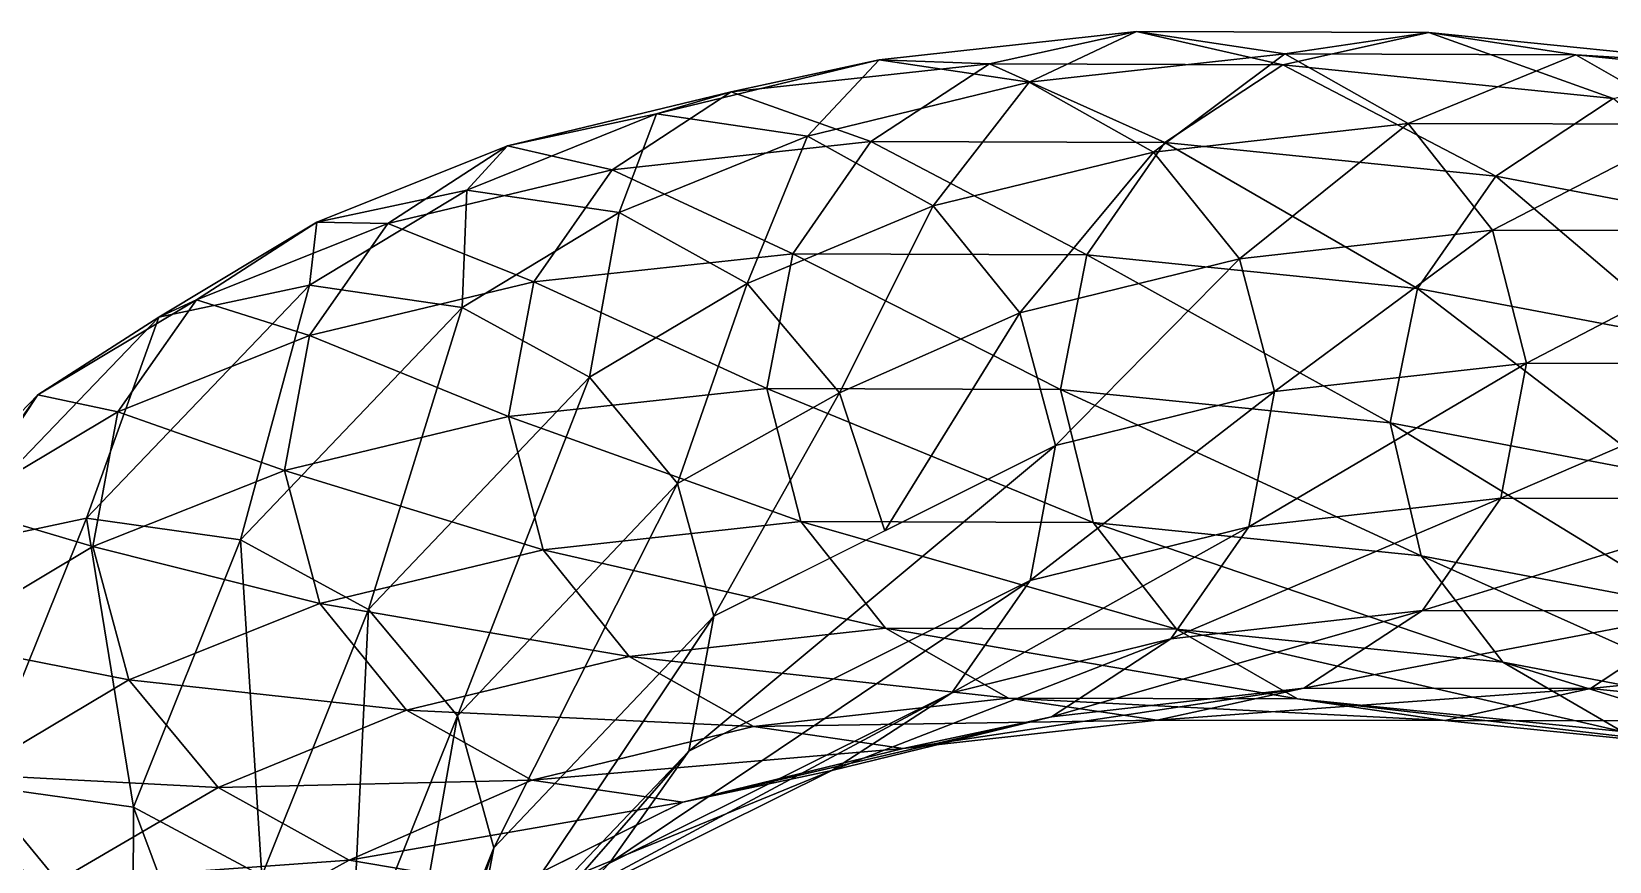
# Model space of a CAD drawing. Extents: x -22.3 to -17.22, y -32.43 to -24.22.
# Drawn here: x -21.09 to -18.915, y -25.359 to -24.215 of the extents above; entities that cross this region are included whole.
import ezdxf

# ---------------------------------------------------------------- set-up
doc = ezdxf.new("R2010")
doc.units = 0

msp = doc.modelspace()

# ---------------------------------------------------------------- linework, layer by layer
at = {"layer": 'Assistant_3D0', "color": 247}
for points in [[(-19.56677, -24.21533, -0.05871), (-19.92132, -24.25433, -1.34906), (-19.76965, -24.25976, 0.00408)], [(-19.92132, -24.25433, -1.34906), (-19.56677, -24.21533, -0.05871), (-19.71478, -24.28515, -1.4046)], [(-19.76965, -24.25976, 0.00408), (-19.36492, -24.26116, 1.29302), (-19.56677, -24.21533, -0.05871)], [(-19.36212, -24.24609, -0.1217), (-19.71478, -24.28515, -1.4046), (-19.56677, -24.21533, -0.05871)], [(-19.16369, -24.21661, 1.22485), (-19.56677, -24.21533, -0.05871), (-19.36492, -24.26116, 1.29302)], [(-19.56677, -24.21533, -0.05871), (-19.16369, -24.21661, 1.22485), (-19.36212, -24.24609, -0.1217)], [(-19.36492, -24.26116, 1.29302), (-18.90966, -24.30737, 2.57287), (-19.16369, -24.21661, 1.22485)], [(-18.96105, -24.24719, 1.15478), (-19.36212, -24.24609, -0.1217), (-19.16369, -24.21661, 1.22485)], [(-18.71008, -24.26269, 2.49993), (-19.16369, -24.21661, 1.22485), (-18.90966, -24.30737, 2.57287)], [(-19.16369, -24.21661, 1.22485), (-18.71008, -24.26269, 2.49993), (-18.96105, -24.24719, 1.15478)], [(-19.92132, -24.25433, -1.34906), (-20.22833, -24.32861, -2.6452), (-20.12536, -24.29858, -1.29205)], [(-20.22833, -24.32861, -2.6452), (-19.92132, -24.25433, -1.34906), (-20.0202, -24.35949, -2.69323)], [(-20.12536, -24.29858, -1.29205), (-19.76965, -24.25976, 0.00408), (-19.92132, -24.25433, -1.34906)], [(-19.71478, -24.28515, -1.4046), (-20.0202, -24.35949, -2.69323), (-19.92132, -24.25433, -1.34906)], [(-19.71478, -24.28515, -1.4046), (-19.36212, -24.24609, -0.1217), (-19.54339, -24.3814, -1.44903)], [(-19.19232, -24.34216, -0.17395), (-19.54339, -24.3814, -1.44903), (-19.36212, -24.24609, -0.1217)], [(-19.36212, -24.24609, -0.1217), (-18.96105, -24.24719, 1.15478), (-19.19232, -24.34216, -0.17395)], [(-18.79376, -24.34301, 1.09472), (-19.19232, -24.34216, -0.17395), (-18.96105, -24.24719, 1.15478)], [(-18.96105, -24.24719, 1.15478), (-18.50994, -24.29284, 2.42303), (-18.79376, -24.34301, 1.09472)], [(-18.50994, -24.29284, 2.42303), (-18.96105, -24.24719, 1.15478), (-18.71008, -24.26269, 2.49993)], [(-19.76965, -24.25976, 0.00408), (-20.12536, -24.29858, -1.29205), (-19.93292, -24.367, 0.05438)], [(-19.93292, -24.367, 0.05438), (-19.52752, -24.3684, 1.34613), (-19.76965, -24.25976, 0.00408)], [(-19.36492, -24.26116, 1.29302), (-19.76965, -24.25976, 0.00408), (-19.52752, -24.3684, 1.34613)], [(-19.52752, -24.3684, 1.34613), (-19.07135, -24.41479, 2.62817), (-19.36492, -24.26116, 1.29302)], [(-18.90966, -24.30737, 2.57287), (-19.36492, -24.26116, 1.29302), (-19.07135, -24.41479, 2.62817)], [(-20.0202, -24.35949, -2.69323), (-19.71478, -24.28515, -1.4046), (-19.84716, -24.45568, -2.72985)], [(-19.54339, -24.3814, -1.44903), (-19.84716, -24.45568, -2.72985), (-19.71478, -24.28515, -1.4046)], [(-20.43389, -24.37274, -2.59436), (-20.12536, -24.29858, -1.29205), (-20.22833, -24.32861, -2.6452)], [(-20.12536, -24.29858, -1.29205), (-20.43389, -24.37274, -2.59436), (-20.28973, -24.40582, -1.24487)], [(-20.28973, -24.40582, -1.24487), (-19.93292, -24.367, 0.05438), (-20.12536, -24.29858, -1.29205)], [(-19.07135, -24.41479, 2.62817), (-18.69427, -24.48657, 3.78039), (-18.90966, -24.30737, 2.57287)], [(-20.22833, -24.32861, -2.6452), (-20.49005, -24.43377, -3.94586), (-20.43389, -24.37274, -2.59436)], [(-20.49005, -24.43377, -3.94586), (-20.22833, -24.32861, -2.6452), (-20.27996, -24.46478, -3.98577)], [(-20.0202, -24.35949, -2.69323), (-20.27996, -24.46478, -3.98577), (-20.22833, -24.32861, -2.6452)], [(-20.27996, -24.46478, -3.98577), (-20.0202, -24.35949, -2.69323), (-20.10333, -24.56237, -4.01501)], [(-19.84716, -24.45568, -2.72985), (-20.10333, -24.56237, -4.01501), (-20.0202, -24.35949, -2.69323)], [(-19.54339, -24.3814, -1.44903), (-19.19232, -24.34216, -0.17395), (-19.42486, -24.52862, -1.47778)], [(-19.07586, -24.48919, -0.20996), (-19.42486, -24.52862, -1.47778), (-19.19232, -24.34216, -0.17395)], [(-19.19232, -24.34216, -0.17395), (-18.79376, -24.34301, 1.09472), (-19.07586, -24.48919, -0.20996)], [(-18.67907, -24.48992, 1.05169), (-19.07586, -24.48919, -0.20996), (-18.79376, -24.34301, 1.09472)], [(-20.69671, -24.4779, -3.90118), (-20.43389, -24.37274, -2.59436), (-20.49005, -24.43377, -3.94586)], [(-20.43389, -24.37274, -2.59436), (-20.69671, -24.4779, -3.90118), (-20.59881, -24.47985, -2.55078)], [(-20.59881, -24.47985, -2.55078), (-20.28973, -24.40582, -1.24487), (-20.43389, -24.37274, -2.59436)], [(-19.93292, -24.367, 0.05438), (-20.28973, -24.40582, -1.24487), (-20.04058, -24.5216, 0.08764)], [(-20.04058, -24.5216, 0.08764), (-19.63507, -24.52313, 1.37908), (-19.93292, -24.367, 0.05438)], [(-19.52752, -24.3684, 1.34613), (-19.93292, -24.367, 0.05438), (-19.63507, -24.52313, 1.37908)], [(-19.84716, -24.45568, -2.72985), (-19.54339, -24.3814, -1.44903), (-19.72747, -24.6029, -2.75177)], [(-19.42486, -24.52862, -1.47778), (-19.72747, -24.6029, -2.75177), (-19.54339, -24.3814, -1.44903)], [(-19.63507, -24.52313, 1.37908), (-19.17932, -24.56939, 2.66046), (-19.52752, -24.3684, 1.34613)], [(-19.07135, -24.41479, 2.62817), (-19.52752, -24.3684, 1.34613), (-19.17932, -24.56939, 2.66046)], [(-20.28973, -24.40582, -1.24487), (-20.59881, -24.47985, -2.55078), (-20.3977, -24.56042, -1.21173)], [(-20.3977, -24.56042, -1.21173), (-20.04058, -24.5216, 0.08764), (-20.28973, -24.40582, -1.24487)], [(-19.17932, -24.56939, 2.66046), (-18.8059, -24.64044, 3.80255), (-19.07135, -24.41479, 2.62817)], [(-18.69427, -24.48657, 3.78039), (-19.07135, -24.41479, 2.62817), (-18.8059, -24.64044, 3.80255)], [(-20.49005, -24.43377, -3.94586), (-20.7069, -24.56488, -5.24945), (-20.69671, -24.4779, -3.90118)], [(-20.7069, -24.56488, -5.24945), (-20.49005, -24.43377, -3.94586), (-20.49633, -24.59552, -5.28143)], [(-20.27996, -24.46478, -3.98577), (-20.49633, -24.59552, -5.28143), (-20.49005, -24.43377, -3.94586)], [(-20.49633, -24.59552, -5.28143), (-20.27996, -24.46478, -3.98577), (-20.32104, -24.69158, -5.30279)], [(-20.10333, -24.56237, -4.01501), (-20.32104, -24.69158, -5.30279), (-20.27996, -24.46478, -3.98577)], [(-20.10333, -24.56237, -4.01501), (-19.84716, -24.45568, -2.72985), (-19.97607, -24.71337, -4.03051)], [(-19.72747, -24.6029, -2.75177), (-19.97607, -24.71337, -4.03051), (-19.84716, -24.45568, -2.72985)], [(-20.91473, -24.60906, -5.21148), (-20.69671, -24.4779, -3.90118), (-20.7069, -24.56488, -5.24945)], [(-20.69671, -24.4779, -3.90118), (-20.91473, -24.60906, -5.21148), (-20.86248, -24.58502, -3.86138)], [(-20.86248, -24.58502, -3.86138), (-20.59881, -24.47985, -2.55078), (-20.69671, -24.4779, -3.90118)], [(-20.59881, -24.47985, -2.55078), (-20.86248, -24.58502, -3.86138), (-20.70709, -24.63446, -2.51824)], [(-20.70709, -24.63446, -2.51824), (-20.3977, -24.56042, -1.21173), (-20.59881, -24.47985, -2.55078)], [(-19.42486, -24.52862, -1.47778), (-19.07586, -24.48919, -0.20996), (-19.37664, -24.71166, -1.48687)], [(-19.02893, -24.6723, -0.22436), (-19.37664, -24.71166, -1.48687), (-19.07586, -24.48919, -0.20996)], [(-19.07586, -24.48919, -0.20996), (-18.67907, -24.48992, 1.05169), (-19.02893, -24.6723, -0.22436)], [(-18.63385, -24.67272, 1.03143), (-19.02893, -24.6723, -0.22436), (-18.67907, -24.48992, 1.05169)], [(-20.04058, -24.5216, 0.08764), (-20.3977, -24.56042, -1.21173), (-20.07623, -24.70721, 0.09869)], [(-20.07623, -24.70721, 0.09869), (-19.6715, -24.70874, 1.38671), (-20.04058, -24.5216, 0.08764)], [(-19.63507, -24.52313, 1.37908), (-20.04058, -24.5216, 0.08764), (-19.6715, -24.70874, 1.38671)], [(-19.72747, -24.6029, -2.75177), (-19.42486, -24.52862, -1.47778), (-19.67846, -24.78582, -2.75543)], [(-19.37664, -24.71166, -1.48687), (-19.67846, -24.78582, -2.75543), (-19.42486, -24.52862, -1.47778)], [(-19.6715, -24.70874, 1.38671), (-19.21691, -24.75482, 2.66448), (-19.63507, -24.52313, 1.37908)], [(-19.17932, -24.56939, 2.66046), (-19.63507, -24.52313, 1.37908), (-19.21691, -24.75482, 2.66448)], [(-20.7069, -24.56488, -5.24945), (-21.01434, -24.88598, -7.86035), (-20.91473, -24.60906, -5.21148)], [(-21.01434, -24.88598, -7.86035), (-20.7069, -24.56488, -5.24945), (-20.80206, -24.91613, -7.87725)], [(-20.49633, -24.59552, -5.28143), (-20.80206, -24.91613, -7.87725), (-20.7069, -24.56488, -5.24945)], [(-20.3977, -24.56042, -1.21173), (-20.70709, -24.63446, -2.51824), (-20.43237, -24.74615, -1.19793)], [(-20.43237, -24.74615, -1.19793), (-20.07623, -24.70721, 0.09869), (-20.3977, -24.56042, -1.21173)], [(-20.32104, -24.69158, -5.30279), (-20.10333, -24.56237, -4.01501), (-20.19952, -24.8385, -5.31134)], [(-19.97607, -24.71337, -4.03051), (-20.19952, -24.8385, -5.31134), (-20.10333, -24.56237, -4.01501)], [(-19.21691, -24.75482, 2.66448), (-18.84527, -24.82562, 3.80102), (-19.17932, -24.56939, 2.66046)], [(-18.8059, -24.64044, 3.80255), (-19.17932, -24.56939, 2.66046), (-18.84527, -24.82562, 3.80102)], [(-21.08135, -24.71618, -5.17572), (-20.86248, -24.58502, -3.86138), (-20.91473, -24.60906, -5.21148)], [(-20.86248, -24.58502, -3.86138), (-21.08135, -24.71618, -5.17572), (-20.971, -24.73962, -3.82983)], [(-20.971, -24.73962, -3.82983), (-20.70709, -24.63446, -2.51824), (-20.86248, -24.58502, -3.86138)], [(-20.80206, -24.91613, -7.87725), (-20.49633, -24.59552, -5.28143), (-20.62548, -25.01184, -7.88397)], [(-20.32104, -24.69158, -5.30279), (-20.62548, -25.01184, -7.88397), (-20.49633, -24.59552, -5.28143)], [(-19.97607, -24.71337, -4.03051), (-19.72747, -24.6029, -2.75177), (-19.91381, -24.90356, -4.03033)], [(-19.67846, -24.78582, -2.75543), (-19.91381, -24.90356, -4.03033), (-19.72747, -24.6029, -2.75177)], [(-21.22381, -24.93054, -7.83593), (-20.91473, -24.60906, -5.21148), (-21.01434, -24.88598, -7.86035)], [(-20.91473, -24.60906, -5.21148), (-21.22381, -24.93054, -7.83593), (-21.08135, -24.71618, -5.17572)], [(-20.70709, -24.63446, -2.51824), (-20.971, -24.73962, -3.82983), (-20.74157, -24.82019, -2.50195)], [(-20.74157, -24.82019, -2.50195), (-20.43237, -24.74615, -1.19793), (-20.70709, -24.63446, -2.51824)], [(-19.06469, -24.85858, -0.21307), (-19.41198, -24.89801, -1.4729), (-19.02893, -24.6723, -0.22436)], [(-19.37664, -24.71166, -1.48687), (-19.02893, -24.6723, -0.22436), (-19.41198, -24.89801, -1.4729)], [(-19.02893, -24.6723, -0.22436), (-18.63385, -24.67272, 1.03143), (-19.06469, -24.85858, -0.21307)], [(-18.67071, -24.859, 1.03955), (-19.06469, -24.85858, -0.21307), (-18.63385, -24.67272, 1.03143)], [(-20.62548, -25.01184, -7.88397), (-20.32104, -24.69158, -5.30279), (-20.50286, -25.15832, -7.88049)], [(-20.19952, -24.8385, -5.31134), (-20.50286, -25.15832, -7.88049), (-20.32104, -24.69158, -5.30279)], [(-20.07623, -24.70721, 0.09869), (-20.43237, -24.74615, -1.19793), (-20.0296, -24.89086, 0.08453)], [(-19.6715, -24.70874, 1.38671), (-20.07623, -24.70721, 0.09869), (-19.62652, -24.89215, 1.36706)], [(-20.0296, -24.89086, 0.08453), (-19.62652, -24.89215, 1.36706), (-20.07623, -24.70721, 0.09869)], [(-19.41198, -24.89801, -1.4729), (-19.71337, -24.97216, -2.73876), (-19.37664, -24.71166, -1.48687)], [(-19.67846, -24.78582, -2.75543), (-19.37664, -24.71166, -1.48687), (-19.71337, -24.97216, -2.73876)], [(-19.21691, -24.75482, 2.66448), (-19.6715, -24.70874, 1.38671), (-19.17419, -24.93792, 2.63867)], [(-19.62652, -24.89215, 1.36706), (-19.17419, -24.93792, 2.63867), (-19.6715, -24.70874, 1.38671)], [(-21.39208, -25.03765, -7.80914), (-21.08135, -24.71618, -5.17572), (-21.22381, -24.93054, -7.83593)], [(-21.08135, -24.71618, -5.17572), (-21.39208, -25.03765, -7.80914), (-21.19055, -24.8706, -5.1455)], [(-21.19055, -24.8706, -5.1455), (-20.971, -24.73962, -3.82983), (-21.08135, -24.71618, -5.17572)], [(-20.19952, -24.8385, -5.31134), (-19.97607, -24.71337, -4.03051), (-20.14929, -25.0213, -5.30541)], [(-19.91381, -24.90356, -4.03033), (-20.14929, -25.0213, -5.30541), (-19.97607, -24.71337, -4.03051)], [(-20.971, -24.73962, -3.82983), (-21.19055, -24.8706, -5.1455), (-21.00549, -24.92523, -3.81152)], [(-21.00549, -24.92523, -3.81152), (-20.74157, -24.82019, -2.50195), (-20.971, -24.73962, -3.82983)], [(-20.43237, -24.74615, -1.19793), (-20.74157, -24.82019, -2.50195), (-20.38458, -24.92968, -1.20642)], [(-20.38458, -24.92968, -1.20642), (-20.0296, -24.89086, 0.08453), (-20.43237, -24.74615, -1.19793)], [(-18.84527, -24.82562, 3.80102), (-19.21691, -24.75482, 2.66448), (-18.80212, -25.00872, 3.77575)], [(-19.17419, -24.93792, 2.63867), (-18.80212, -25.00872, 3.77575), (-19.21691, -24.75482, 2.66448)], [(-19.71337, -24.97216, -2.73876), (-20.18402, -25.20745, -5.28503), (-19.67846, -24.78582, -2.75543)], [(-20.14929, -25.0213, -5.30541), (-19.67846, -24.78582, -2.75543), (-20.18402, -25.20745, -5.28503)], [(-20.74157, -24.82019, -2.50195), (-21.00549, -24.92523, -3.81152), (-20.69281, -25.00372, -2.50524)], [(-20.69281, -25.00372, -2.50524), (-20.38458, -24.92968, -1.20642), (-20.74157, -24.82019, -2.50195)], [(-20.50286, -25.15832, -7.88049), (-20.19952, -24.8385, -5.31134), (-20.45275, -25.34069, -7.86663)], [(-20.14929, -25.0213, -5.30541), (-20.45275, -25.34069, -7.86663), (-20.19952, -24.8385, -5.31134)], [(-19.17248, -25.01318, -0.17968), (-19.51965, -25.05261, -1.43969), (-19.06469, -24.85858, -0.21307)], [(-19.41198, -24.89801, -1.4729), (-19.06469, -24.85858, -0.21307), (-19.51965, -25.05261, -1.43969)], [(-19.06469, -24.85858, -0.21307), (-18.67071, -24.859, 1.03955), (-19.17248, -25.01318, -0.17968)], [(-18.77825, -25.01361, 1.07263), (-19.17248, -25.01318, -0.17968), (-18.67071, -24.859, 1.03955)], [(-21.22491, -25.05609, -5.12542), (-21.00549, -24.92523, -3.81152), (-21.19055, -24.8706, -5.1455)], [(-21.01434, -24.88598, -7.86035), (-21.16302, -25.25451, -10.46795), (-21.22381, -24.93054, -7.83593)], [(-21.16302, -25.25451, -10.46795), (-21.01434, -24.88598, -7.86035), (-20.94964, -25.2843, -10.47003)], [(-20.80206, -24.91613, -7.87725), (-20.94964, -25.2843, -10.47003), (-21.01434, -24.88598, -7.86035)], [(-20.0296, -24.89086, 0.08453), (-20.38458, -24.92968, -1.20642), (-19.91265, -25.0379, 0.04864)], [(-19.62652, -24.89215, 1.36706), (-20.0296, -24.89086, 0.08453), (-19.51171, -25.03906, 1.32373)], [(-19.91265, -25.0379, 0.04864), (-19.51171, -25.03906, 1.32373), (-20.0296, -24.89086, 0.08453)], [(-19.51965, -25.05261, -1.43969), (-19.82147, -25.12677, -2.70635), (-19.41198, -24.89801, -1.4729)], [(-19.71337, -24.97216, -2.73876), (-19.41198, -24.89801, -1.4729), (-19.82147, -25.12677, -2.70635)], [(-19.17419, -24.93792, 2.63867), (-19.62652, -24.89215, 1.36706), (-19.06188, -25.08459, 2.58837)], [(-19.51171, -25.03906, 1.32373), (-19.06188, -25.08459, 2.58837), (-19.62652, -24.89215, 1.36706)], [(-21.00549, -24.92523, -3.81152), (-21.22491, -25.05609, -5.12542), (-20.95593, -25.10888, -3.80981)], [(-20.95593, -25.10888, -3.80981), (-20.69281, -25.00372, -2.50524), (-21.00549, -24.92523, -3.81152)], [(-20.94964, -25.2843, -10.47003), (-20.80206, -24.91613, -7.87725), (-20.77239, -25.37927, -10.46374)], [(-20.62548, -25.01184, -7.88397), (-20.77239, -25.37927, -10.46374), (-20.80206, -24.91613, -7.87725)], [(-20.38458, -24.92968, -1.20642), (-20.69281, -25.00372, -2.50524), (-20.26617, -25.07678, -1.23535)], [(-20.26617, -25.07678, -1.23535), (-19.91265, -25.0379, 0.04864), (-20.38458, -24.92968, -1.20642)], [(-18.80212, -25.00872, 3.77575), (-19.17419, -24.93792, 2.63867), (-18.68774, -25.15563, 3.73175)], [(-19.06188, -25.08459, 2.58837), (-18.68774, -25.15563, 3.73175), (-19.17419, -24.93792, 2.63867)], [(-19.82147, -25.12677, -2.70635), (-20.29309, -25.36181, -5.25518), (-19.71337, -24.97216, -2.73876)], [(-20.18402, -25.20745, -5.28503), (-19.71337, -24.97216, -2.73876), (-20.29309, -25.36181, -5.25518)], [(-20.69281, -25.00372, -2.50524), (-20.95593, -25.10888, -3.80981), (-20.57312, -25.15075, -2.52722)], [(-20.77239, -25.37927, -10.46374), (-20.62548, -25.01184, -7.88397), (-20.64996, -25.5252, -10.44995)], [(-20.57312, -25.15075, -2.52722), (-20.26617, -25.07678, -1.23535), (-20.69281, -25.00372, -2.50524)], [(-20.50286, -25.15832, -7.88049), (-20.64996, -25.5252, -10.44995), (-20.62548, -25.01184, -7.88397)], [(-19.33587, -25.12048, -0.12927), (-19.68408, -25.15985, -1.39233), (-19.17248, -25.01318, -0.17968)], [(-19.51965, -25.05261, -1.43969), (-19.17248, -25.01318, -0.17968), (-19.68408, -25.15985, -1.39233)], [(-19.17248, -25.01318, -0.17968), (-18.77825, -25.01361, 1.07263), (-19.33587, -25.12048, -0.12927)], [(-18.9411, -25.12103, 1.12561), (-19.33587, -25.12048, -0.12927), (-18.77825, -25.01361, 1.07263)], [(-18.77825, -25.01361, 1.07263), (-18.33538, -25.05816, 2.31616), (-18.9411, -25.12103, 1.12561)], [(-20.18402, -25.20745, -5.28503), (-20.48809, -25.52648, -7.84405), (-20.14929, -25.0213, -5.30541)], [(-20.45275, -25.34069, -7.86663), (-20.14929, -25.0213, -5.30541), (-20.48809, -25.52648, -7.84405)], [(-19.91265, -25.0379, 0.04864), (-20.26617, -25.07678, -1.23535), (-19.74328, -25.13415, -0.00354)], [(-19.51171, -25.03906, 1.32373), (-19.91265, -25.0379, 0.04864), (-19.34466, -25.135, 1.26385)], [(-19.74328, -25.13415, -0.00354), (-19.34466, -25.135, 1.26385), (-19.91265, -25.0379, 0.04864)], [(-21.17523, -25.23944, -5.11944), (-20.95593, -25.10888, -3.80981), (-21.22491, -25.05609, -5.12542)], [(-19.68408, -25.15985, -1.39233), (-19.98669, -25.23388, -2.66253), (-19.51965, -25.05261, -1.43969)], [(-19.82147, -25.12677, -2.70635), (-19.51965, -25.05261, -1.43969), (-19.98669, -25.23388, -2.66253)], [(-19.06188, -25.08459, 2.58837), (-19.51171, -25.03906, 1.32373), (-18.89709, -25.18023, 2.52117)], [(-19.34466, -25.135, 1.26385), (-18.89709, -25.18023, 2.52117), (-19.51171, -25.03906, 1.32373)], [(-18.49737, -25.16571, 2.37133), (-18.9411, -25.12103, 1.12561), (-18.33538, -25.05816, 2.31616)], [(-20.26617, -25.07678, -1.23535), (-20.57312, -25.15075, -2.52722), (-20.0949, -25.17309, -1.2799)], [(-20.0949, -25.17309, -1.2799), (-19.74328, -25.13415, -0.00354), (-20.26617, -25.07678, -1.23535)], [(-18.68774, -25.15563, 3.73175), (-19.06188, -25.08459, 2.58837), (-18.51928, -25.25201, 3.67547)], [(-18.89709, -25.18023, 2.52117), (-18.51928, -25.25201, 3.67547), (-19.06188, -25.08459, 2.58837)], [(-20.95593, -25.10888, -3.80981), (-21.17523, -25.23944, -5.11944), (-20.83276, -25.25732, -3.82531)], [(-20.83276, -25.25732, -3.82531), (-20.57312, -25.15075, -2.52722), (-20.95593, -25.10888, -3.80981)], [(-19.53839, -25.16448, -0.06695), (-19.88824, -25.20355, -1.33575), (-19.33587, -25.12048, -0.12927)], [(-19.68408, -25.15985, -1.39233), (-19.33587, -25.12048, -0.12927), (-19.88824, -25.20355, -1.33575)], [(-19.33587, -25.12048, -0.12927), (-18.9411, -25.12103, 1.12561), (-19.53839, -25.16448, -0.06695)], [(-19.1419, -25.16516, 1.19348), (-19.53839, -25.16448, -0.06695), (-18.9411, -25.12103, 1.12561)], [(-18.9411, -25.12103, 1.12561), (-18.49737, -25.16571, 2.37133), (-19.1419, -25.16516, 1.19348)], [(-19.98669, -25.23388, -2.66253), (-20.46014, -25.46893, -5.21929), (-19.82147, -25.12677, -2.70635)], [(-20.29309, -25.36181, -5.25518), (-19.82147, -25.12677, -2.70635), (-20.46014, -25.46893, -5.21929)], [(-19.74328, -25.13415, -0.00354), (-20.0949, -25.17309, -1.2799), (-19.53839, -25.16448, -0.06695)], [(-19.34466, -25.135, 1.26385), (-19.74328, -25.13415, -0.00354), (-19.1419, -25.16516, 1.19348)], [(-19.53839, -25.16448, -0.06695), (-19.1419, -25.16516, 1.19348), (-19.74328, -25.13415, -0.00354)], [(-18.89709, -25.18023, 2.52117), (-19.34466, -25.135, 1.26385), (-18.69665, -25.21002, 2.44366)], [(-19.1419, -25.16516, 1.19348), (-18.69665, -25.21002, 2.44366), (-19.34466, -25.135, 1.26385)], [(-20.57312, -25.15075, -2.52722), (-20.83276, -25.25732, -3.82531), (-20.40039, -25.24713, -2.56378)], [(-20.64996, -25.5252, -10.44995), (-20.50286, -25.15832, -7.88049), (-20.59997, -25.70715, -10.42999)], [(-20.45275, -25.34069, -7.86663), (-20.59997, -25.70715, -10.42999), (-20.50286, -25.15832, -7.88049)], [(-20.40039, -25.24713, -2.56378), (-20.0949, -25.17309, -1.2799), (-20.57312, -25.15075, -2.52722)], [(-19.88824, -25.20355, -1.33575), (-20.19201, -25.27758, -2.61199), (-19.68408, -25.15985, -1.39233)], [(-19.98669, -25.23388, -2.66253), (-19.68408, -25.15985, -1.39233), (-20.19201, -25.27758, -2.61199)], [(-19.88824, -25.20355, -1.33575), (-19.53839, -25.16448, -0.06695), (-20.0949, -25.17309, -1.2799)], [(-18.69665, -25.21002, 2.44366), (-19.1419, -25.16516, 1.19348), (-18.49737, -25.16571, 2.37133)], [(-20.0949, -25.17309, -1.2799), (-20.40039, -25.24713, -2.56378), (-19.88824, -25.20355, -1.33575)], [(-20.29309, -25.36181, -5.25518), (-20.59814, -25.68078, -7.81793), (-20.18402, -25.20745, -5.28503)], [(-20.48809, -25.52648, -7.84405), (-20.18402, -25.20745, -5.28503), (-20.59814, -25.68078, -7.81793)], [(-20.19201, -25.27758, -2.61199), (-19.88824, -25.20355, -1.33575), (-20.40039, -25.24713, -2.56378)], [(-21.17523, -25.23944, -5.11944), (-21.48748, -25.55999, -7.74658), (-21.05371, -25.38641, -5.12792)], [(-21.05371, -25.38641, -5.12792), (-20.83276, -25.25732, -3.82531), (-21.17523, -25.23944, -5.11944)], [(-21.16461, -25.63232, -13.06182), (-21.16302, -25.25451, -10.46795), (-20.95074, -25.66137, -13.05096)], [(-20.94964, -25.2843, -10.47003), (-20.95074, -25.66137, -13.05096), (-21.16302, -25.25451, -10.46795)], [(-20.65216, -25.35736, -3.85479), (-20.40039, -25.24713, -2.56378), (-20.83276, -25.25732, -3.82531)], [(-20.19201, -25.27758, -2.61199), (-20.66784, -25.51275, -5.1817), (-19.98669, -25.23388, -2.66253)], [(-20.46014, -25.46893, -5.21929), (-19.98669, -25.23388, -2.66253), (-20.66784, -25.51275, -5.1817)], [(-20.40039, -25.24713, -2.56378), (-20.65216, -25.35736, -3.85479), (-20.19201, -25.27758, -2.61199)], [(-20.83276, -25.25732, -3.82531), (-21.05371, -25.38641, -5.12792), (-20.65216, -25.35736, -3.85479)], [(-20.95074, -25.66137, -13.05096), (-20.94964, -25.2843, -10.47003), (-20.77355, -25.75579, -13.0335)], [(-20.77239, -25.37927, -10.46374), (-20.77355, -25.75579, -13.0335), (-20.94964, -25.2843, -10.47003)], [(-20.42987, -25.39532, -3.89697), (-20.19201, -25.27758, -2.61199), (-20.65216, -25.35736, -3.85479)], [(-20.48809, -25.52648, -7.84405), (-20.6361, -25.89263, -10.40722), (-20.45275, -25.34069, -7.86663)], [(-20.59997, -25.70715, -10.42999), (-20.45275, -25.34069, -7.86663), (-20.6361, -25.89263, -10.40722)], [(-20.87854, -25.48248, -5.14929), (-20.65216, -25.35736, -3.85479), (-21.05371, -25.38641, -5.12792)], [(-20.65216, -25.35736, -3.85479), (-20.87854, -25.48248, -5.14929), (-20.42987, -25.39532, -3.89697)]]:
    msp.add_3dface(points, dxfattribs=at)

doc.saveas('drawing.dxf')
